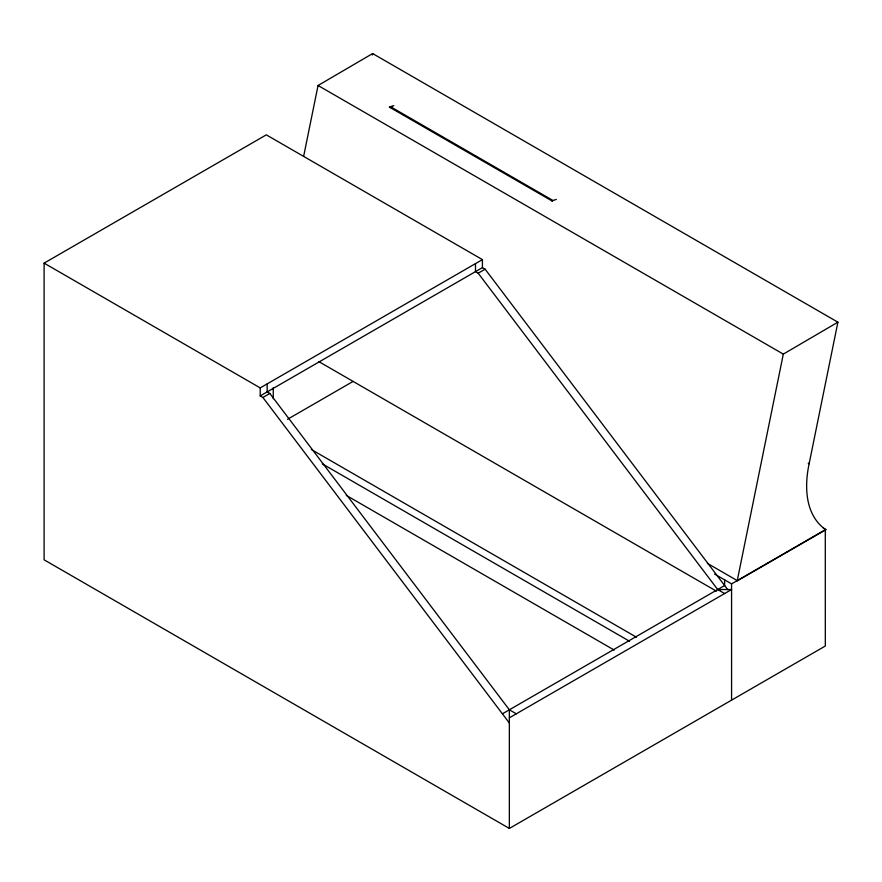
<?xml version="1.0" encoding="UTF-8"?>
<svg xmlns="http://www.w3.org/2000/svg" width="882" height="882" viewBox="0 0 882 882"><rect width="100%" height="100%" fill="white"/><g stroke="black" fill="none" stroke-linecap="round" stroke-linejoin="round"><path stroke-width="1.32" d="M724.629 579.86L724.629 585.516L502.42 713.814M482.421 259.617L260.212 387.904L260.212 395.919L482.421 267.632L482.421 259.617L266.309 134.847L44.1 263.134L44.1 559.816L509.355 828.441L825.32 646.021L825.287 529.773L731.575 583.873L731.575 700.143M303.706 156.015L318.049 85.488L372.645 53.559L837.9 322.184L809.136 463.734L808.254 463.282L809.114 463.833A94.473 54.541 -60 0 0 808.739 503.997C811.319 514.151 816.952 523.897 825.905 529.674L737.187 580.907M372.358 54.982L372.645 53.559M837.9 322.184L783.315 354.112L737.253 580.599L707.43 563.378M393.802 105.597L389.359 107.086L552.386 201.151M551.856 200.909L556.299 199.409M260.212 395.919L262.902 397.473L269.837 393.471L509.355 709.801L516.301 713.814M475.475 263.619L475.475 271.634L478.165 273.188L485.111 269.186L727.815 589.716M287.532 419.281L352.921 381.52M509.355 717.816L731.575 589.529L717.683 589.529L478.165 273.188M390.274 107.56L392.512 106.954M720.208 590.466L717.683 589.529L724.629 593.542M390.263 106.557L552.76 200.379M318.049 85.488L783.315 354.112M482.421 267.632L485.111 269.186M823.303 528.175L825.905 529.674M714.641 574.094L731.575 583.873M318.711 361.554L716.493 591.205M44.1 263.134L260.212 387.904M269.837 393.471L267.147 391.917L267.147 383.902M311.368 449.522L636.495 637.234M322.283 463.844L629.55 641.247M346.273 495.375L614.236 650.089M262.902 397.473L509.355 722.986M509.355 709.801L509.355 828.441M273.255 387.705L273.255 398.686"/></g></svg>
